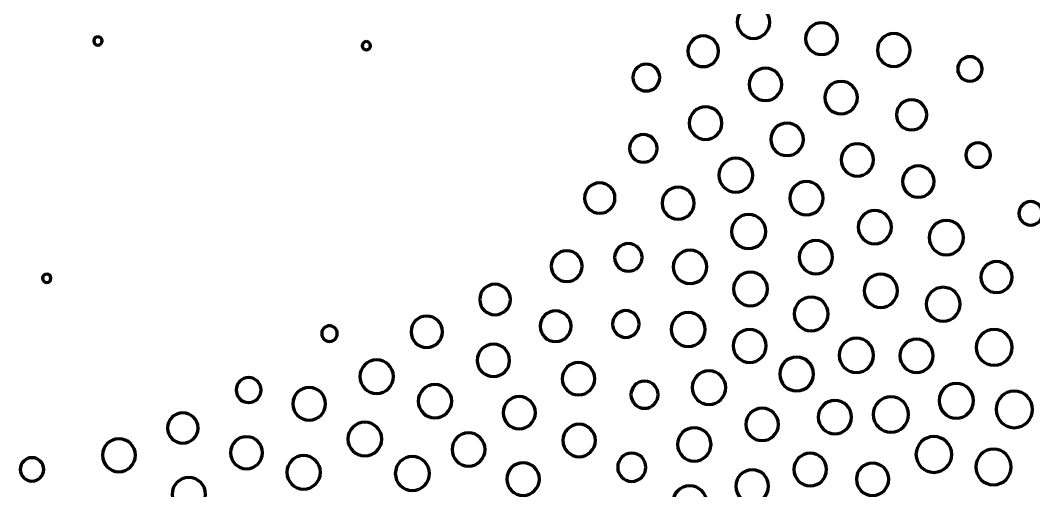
# Model space of a CAD drawing. Header units: inches. Extents: x 1318 to 1675, y 1362 to 1634.
# Drawn here: x 1393.2 to 1471, y 1412.4 to 1448.6 of the extents above; entities that cross this region are included whole.
import ezdxf

# ---------------------------------------------------------------- set-up
doc = ezdxf.new("R2010")
doc.units = ezdxf.units.IN
doc.header["$MEASUREMENT"] = 0
doc.layers.add('svg2985', color=7, linetype='Continuous')

# ---------------------------------------------------------------- blocks, each defined once
blk = doc.blocks.new('block 4')
at = {"layer": 'svg2985', "color": 7, "lineweight": 70}
for points in [[(1449.467, 1449.67), (1450.154, 1449.67), (1450.71, 1449.113), (1450.71, 1448.427), (1450.71, 1447.74), (1450.154, 1447.183), (1449.467, 1447.183), (1448.78, 1447.183), (1448.224, 1447.74), (1448.224, 1448.427), (1448.224, 1449.113), (1448.78, 1449.67), (1449.467, 1449.67)], [(1454.694, 1448.393), (1455.373, 1448.393), (1455.923, 1447.843), (1455.923, 1447.164), (1455.923, 1446.485), (1455.373, 1445.936), (1454.694, 1445.936), (1454.016, 1445.936), (1453.465, 1446.485), (1453.465, 1447.164), (1453.465, 1447.843), (1454.016, 1448.393), (1454.694, 1448.393)], [(1399.141, 1447.318), (1399.319, 1447.318), (1399.464, 1447.174), (1399.464, 1446.995), (1399.464, 1446.817), (1399.319, 1446.672), (1399.141, 1446.672), (1398.962, 1446.672), (1398.818, 1446.817), (1398.818, 1446.995), (1398.818, 1447.174), (1398.962, 1447.318), (1399.141, 1447.318)], [(1419.747, 1446.941), (1419.926, 1446.941), (1420.07, 1446.796), (1420.07, 1446.618), (1420.07, 1446.439), (1419.926, 1446.294), (1419.747, 1446.294), (1419.569, 1446.294), (1419.424, 1446.439), (1419.424, 1446.618), (1419.424, 1446.796), (1419.569, 1446.941), (1419.747, 1446.941)], [(1445.605, 1447.373), (1446.257, 1447.373), (1446.786, 1446.845), (1446.786, 1446.194), (1446.786, 1445.541), (1446.257, 1445.013), (1445.605, 1445.013), (1444.954, 1445.013), (1444.425, 1445.541), (1444.425, 1446.194), (1444.425, 1446.845), (1444.954, 1447.373), (1445.605, 1447.373)], [(1460.234, 1447.555), (1460.931, 1447.555), (1461.497, 1446.989), (1461.497, 1446.292), (1461.497, 1445.595), (1460.931, 1445.029), (1460.234, 1445.029), (1459.537, 1445.029), (1458.972, 1445.595), (1458.972, 1446.292), (1458.972, 1446.989), (1459.537, 1447.555), (1460.234, 1447.555)], [(1466.079, 1445.776), (1466.597, 1445.776), (1467.017, 1445.356), (1467.017, 1444.838), (1467.017, 1444.32), (1466.597, 1443.9), (1466.079, 1443.9), (1465.561, 1443.9), (1465.141, 1444.32), (1465.141, 1444.838), (1465.141, 1445.356), (1465.561, 1445.776), (1466.079, 1445.776)], [(1441.23, 1445.213), (1441.801, 1445.213), (1442.265, 1444.75), (1442.265, 1444.179), (1442.265, 1443.607), (1441.801, 1443.144), (1441.23, 1443.144), (1440.658, 1443.144), (1440.195, 1443.607), (1440.195, 1444.179), (1440.195, 1444.75), (1440.658, 1445.213), (1441.23, 1445.213)], [(1450.383, 1444.899), (1451.072, 1444.899), (1451.631, 1444.34), (1451.631, 1443.65), (1451.631, 1442.961), (1451.072, 1442.402), (1450.383, 1442.402), (1449.694, 1442.402), (1449.135, 1442.961), (1449.135, 1443.65), (1449.135, 1444.34), (1449.694, 1444.899), (1450.383, 1444.899)], [(1456.189, 1443.885), (1456.881, 1443.885), (1457.442, 1443.324), (1457.442, 1442.632), (1457.442, 1441.94), (1456.881, 1441.379), (1456.189, 1441.379), (1455.497, 1441.379), (1454.936, 1441.94), (1454.936, 1442.632), (1454.936, 1443.324), (1455.497, 1443.885), (1456.189, 1443.885)], [(1461.6, 1442.473), (1462.241, 1442.473), (1462.761, 1441.953), (1462.761, 1441.312), (1462.761, 1440.671), (1462.241, 1440.151), (1461.6, 1440.151), (1460.959, 1440.151), (1460.439, 1440.671), (1460.439, 1441.312), (1460.439, 1441.953), (1460.959, 1442.473), (1461.6, 1442.473)], [(1445.792, 1441.93), (1446.484, 1441.93), (1447.045, 1441.369), (1447.045, 1440.677), (1447.045, 1439.985), (1446.484, 1439.424), (1445.792, 1439.424), (1445.1, 1439.424), (1444.539, 1439.985), (1444.539, 1440.677), (1444.539, 1441.369), (1445.1, 1441.93), (1445.792, 1441.93)], [(1452.043, 1440.671), (1452.732, 1440.671), (1453.291, 1440.113), (1453.291, 1439.424), (1453.291, 1438.734), (1452.732, 1438.175), (1452.043, 1438.175), (1451.354, 1438.175), (1450.795, 1438.734), (1450.795, 1439.424), (1450.795, 1440.113), (1451.354, 1440.671), (1452.043, 1440.671)], [(1441.007, 1439.789), (1441.592, 1439.789), (1442.067, 1439.315), (1442.067, 1438.73), (1442.067, 1438.145), (1441.592, 1437.671), (1441.007, 1437.671), (1440.422, 1437.671), (1439.948, 1438.145), (1439.948, 1438.73), (1439.948, 1439.315), (1440.422, 1439.789), (1441.007, 1439.789)], [(1466.704, 1439.164), (1467.224, 1439.164), (1467.647, 1438.741), (1467.647, 1438.221), (1467.647, 1437.7), (1467.224, 1437.278), (1466.704, 1437.278), (1466.183, 1437.278), (1465.761, 1437.7), (1465.761, 1438.221), (1465.761, 1438.741), (1466.183, 1439.164), (1466.704, 1439.164)], [(1457.436, 1439.094), (1458.123, 1439.094), (1458.679, 1438.538), (1458.679, 1437.851), (1458.679, 1437.164), (1458.123, 1436.608), (1457.436, 1436.608), (1456.75, 1436.608), (1456.193, 1437.164), (1456.193, 1437.851), (1456.193, 1438.538), (1456.75, 1439.094), (1457.436, 1439.094)], [(1448.111, 1437.979), (1448.829, 1437.979), (1449.412, 1437.397), (1449.412, 1436.678), (1449.412, 1435.959), (1448.829, 1435.376), (1448.111, 1435.376), (1447.392, 1435.376), (1446.81, 1435.959), (1446.81, 1436.678), (1446.81, 1437.397), (1447.392, 1437.979), (1448.111, 1437.979)], [(1462.12, 1437.393), (1462.788, 1437.393), (1463.329, 1436.851), (1463.329, 1436.184), (1463.329, 1435.516), (1462.788, 1434.975), (1462.12, 1434.975), (1461.452, 1434.975), (1460.91, 1435.516), (1460.91, 1436.184), (1460.91, 1436.851), (1461.452, 1437.393), (1462.12, 1437.393)], [(1437.662, 1436.087), (1438.309, 1436.087), (1438.833, 1435.563), (1438.833, 1434.916), (1438.833, 1434.27), (1438.309, 1433.746), (1437.662, 1433.746), (1437.016, 1433.746), (1436.492, 1434.27), (1436.492, 1434.916), (1436.492, 1435.563), (1437.016, 1436.087), (1437.662, 1436.087)], [(1453.531, 1436.18), (1454.239, 1436.18), (1454.812, 1435.606), (1454.812, 1434.898), (1454.812, 1434.19), (1454.239, 1433.616), (1453.531, 1433.616), (1452.823, 1433.616), (1452.249, 1434.19), (1452.249, 1434.898), (1452.249, 1435.606), (1452.823, 1436.18), (1453.531, 1436.18)], [(1443.681, 1435.755), (1444.362, 1435.755), (1444.914, 1435.203), (1444.914, 1434.521), (1444.914, 1433.84), (1444.362, 1433.288), (1443.681, 1433.288), (1443, 1433.288), (1442.447, 1433.84), (1442.447, 1434.521), (1442.447, 1435.203), (1443, 1435.755), (1443.681, 1435.755)], [(1470.741, 1434.639), (1471.24, 1434.639), (1471.645, 1434.234), (1471.645, 1433.735), (1471.645, 1433.236), (1471.24, 1432.831), (1470.741, 1432.831), (1470.241, 1432.831), (1469.836, 1433.236), (1469.836, 1433.735), (1469.836, 1434.234), (1470.241, 1434.639), (1470.741, 1434.639)], [(1458.777, 1433.953), (1459.482, 1433.953), (1460.054, 1433.381), (1460.054, 1432.676), (1460.054, 1431.97), (1459.482, 1431.399), (1458.777, 1431.399), (1458.071, 1431.399), (1457.499, 1431.97), (1457.499, 1432.676), (1457.499, 1433.381), (1458.071, 1433.953), (1458.777, 1433.953)], [(1449.092, 1433.649), (1449.816, 1433.649), (1450.402, 1433.062), (1450.402, 1432.338), (1450.402, 1431.614), (1449.816, 1431.027), (1449.092, 1431.027), (1448.368, 1431.027), (1447.781, 1431.614), (1447.781, 1432.338), (1447.781, 1433.062), (1448.368, 1433.649), (1449.092, 1433.649)], [(1464.267, 1433.2), (1464.997, 1433.2), (1465.588, 1432.609), (1465.588, 1431.88), (1465.588, 1431.15), (1464.997, 1430.559), (1464.267, 1430.559), (1463.538, 1430.559), (1462.947, 1431.15), (1462.947, 1431.88), (1462.947, 1432.609), (1463.538, 1433.2), (1464.267, 1433.2)], [(1439.858, 1431.41), (1440.441, 1431.41), (1440.913, 1430.938), (1440.913, 1430.356), (1440.913, 1429.774), (1440.441, 1429.302), (1439.858, 1429.302), (1439.276, 1429.302), (1438.804, 1429.774), (1438.804, 1430.356), (1438.804, 1430.938), (1439.276, 1431.41), (1439.858, 1431.41)], [(1454.259, 1431.646), (1454.964, 1431.646), (1455.536, 1431.074), (1455.536, 1430.369), (1455.536, 1429.664), (1454.964, 1429.092), (1454.259, 1429.092), (1453.554, 1429.092), (1452.982, 1429.664), (1452.982, 1430.369), (1452.982, 1431.074), (1453.554, 1431.646), (1454.259, 1431.646)], [(1435.127, 1430.863), (1435.782, 1430.863), (1436.312, 1430.332), (1436.312, 1429.678), (1436.312, 1429.023), (1435.782, 1428.493), (1435.127, 1428.493), (1434.473, 1428.493), (1433.942, 1429.023), (1433.942, 1429.678), (1433.942, 1430.332), (1434.473, 1430.863), (1435.127, 1430.863)], [(1444.592, 1430.901), (1445.3, 1430.901), (1445.874, 1430.327), (1445.874, 1429.619), (1445.874, 1428.911), (1445.3, 1428.337), (1444.592, 1428.337), (1443.884, 1428.337), (1443.31, 1428.911), (1443.31, 1429.619), (1443.31, 1430.327), (1443.884, 1430.901), (1444.592, 1430.901)], [(1468.122, 1430.037), (1468.782, 1430.037), (1469.317, 1429.502), (1469.317, 1428.843), (1469.317, 1428.183), (1468.782, 1427.648), (1468.122, 1427.648), (1467.462, 1427.648), (1466.927, 1428.183), (1466.927, 1428.843), (1466.927, 1429.502), (1467.462, 1430.037), (1468.122, 1430.037)], [(1395.213, 1429.072), (1395.392, 1429.072), (1395.537, 1428.927), (1395.537, 1428.748), (1395.537, 1428.57), (1395.392, 1428.425), (1395.213, 1428.425), (1395.035, 1428.425), (1394.89, 1428.57), (1394.89, 1428.748), (1394.89, 1428.927), (1395.035, 1429.072), (1395.213, 1429.072)], [(1449.234, 1429.223), (1449.95, 1429.223), (1450.531, 1428.643), (1450.531, 1427.927), (1450.531, 1427.21), (1449.95, 1426.63), (1449.234, 1426.63), (1448.518, 1426.63), (1447.937, 1427.21), (1447.937, 1427.927), (1447.937, 1428.643), (1448.518, 1429.223), (1449.234, 1429.223)], [(1459.234, 1429.073), (1459.941, 1429.073), (1460.515, 1428.499), (1460.515, 1427.791), (1460.515, 1427.083), (1459.941, 1426.509), (1459.234, 1426.509), (1458.525, 1426.509), (1457.951, 1427.083), (1457.951, 1427.791), (1457.951, 1428.499), (1458.525, 1429.073), (1459.234, 1429.073)], [(1429.626, 1428.296), (1430.275, 1428.296), (1430.801, 1427.77), (1430.801, 1427.12), (1430.801, 1426.471), (1430.275, 1425.945), (1429.626, 1425.945), (1428.976, 1425.945), (1428.45, 1426.471), (1428.45, 1427.12), (1428.45, 1427.77), (1428.976, 1428.296), (1429.626, 1428.296)], [(1464.028, 1428.054), (1464.746, 1428.054), (1465.329, 1427.471), (1465.329, 1426.753), (1465.329, 1426.034), (1464.746, 1425.451), (1464.028, 1425.451), (1463.309, 1425.451), (1462.727, 1426.034), (1462.727, 1426.753), (1462.727, 1427.471), (1463.309, 1428.054), (1464.028, 1428.054)], [(1453.897, 1427.309), (1454.615, 1427.309), (1455.198, 1426.726), (1455.198, 1426.007), (1455.198, 1425.288), (1454.615, 1424.706), (1453.897, 1424.706), (1453.178, 1424.706), (1452.596, 1425.288), (1452.596, 1426.007), (1452.596, 1426.726), (1453.178, 1427.309), (1453.897, 1427.309)], [(1434.277, 1426.249), (1434.931, 1426.249), (1435.462, 1425.718), (1435.462, 1425.064), (1435.462, 1424.41), (1434.931, 1423.879), (1434.277, 1423.879), (1433.622, 1423.879), (1433.092, 1424.41), (1433.092, 1425.064), (1433.092, 1425.718), (1433.622, 1426.249), (1434.277, 1426.249)], [(1439.666, 1426.26), (1440.233, 1426.26), (1440.691, 1425.801), (1440.691, 1425.235), (1440.691, 1424.669), (1440.233, 1424.209), (1439.666, 1424.209), (1439.1, 1424.209), (1438.641, 1424.669), (1438.641, 1425.235), (1438.641, 1425.801), (1439.1, 1426.26), (1439.666, 1426.26)], [(1444.457, 1426.118), (1445.178, 1426.118), (1445.763, 1425.534), (1445.763, 1424.812), (1445.763, 1424.091), (1445.178, 1423.506), (1444.457, 1423.506), (1443.735, 1423.506), (1443.151, 1424.091), (1443.151, 1424.812), (1443.151, 1425.534), (1443.735, 1426.118), (1444.457, 1426.118)], [(1424.388, 1425.849), (1425.056, 1425.849), (1425.597, 1425.307), (1425.597, 1424.639), (1425.597, 1423.971), (1425.056, 1423.43), (1424.388, 1423.43), (1423.72, 1423.43), (1423.179, 1423.971), (1423.179, 1424.639), (1423.179, 1425.307), (1423.72, 1425.849), (1424.388, 1425.849)], [(1416.919, 1425.099), (1417.25, 1425.099), (1417.518, 1424.83), (1417.518, 1424.499), (1417.518, 1424.168), (1417.25, 1423.9), (1416.919, 1423.9), (1416.587, 1423.9), (1416.319, 1424.168), (1416.319, 1424.499), (1416.319, 1424.83), (1416.587, 1425.099), (1416.919, 1425.099)], [(1449.171, 1424.815), (1449.872, 1424.815), (1450.439, 1424.248), (1450.439, 1423.548), (1450.439, 1422.848), (1449.872, 1422.28), (1449.171, 1422.28), (1448.472, 1422.28), (1447.904, 1422.848), (1447.904, 1423.548), (1447.904, 1424.248), (1448.472, 1424.815), (1449.171, 1424.815)], [(1467.937, 1424.818), (1468.698, 1424.818), (1469.315, 1424.201), (1469.315, 1423.439), (1469.315, 1422.678), (1468.698, 1422.06), (1467.937, 1422.06), (1467.175, 1422.06), (1466.558, 1422.678), (1466.558, 1423.439), (1466.558, 1424.201), (1467.175, 1424.818), (1467.937, 1424.818)], [(1429.502, 1423.681), (1430.189, 1423.681), (1430.745, 1423.125), (1430.745, 1422.438), (1430.745, 1421.752), (1430.189, 1421.195), (1429.502, 1421.195), (1428.815, 1421.195), (1428.259, 1421.752), (1428.259, 1422.438), (1428.259, 1423.125), (1428.815, 1423.681), (1429.502, 1423.681)], [(1457.367, 1424.152), (1458.096, 1424.152), (1458.688, 1423.561), (1458.688, 1422.831), (1458.688, 1422.102), (1458.096, 1421.511), (1457.367, 1421.511), (1456.638, 1421.511), (1456.046, 1422.102), (1456.046, 1422.831), (1456.046, 1423.561), (1456.638, 1424.152), (1457.367, 1424.152)], [(1461.983, 1424.073), (1462.691, 1424.073), (1463.265, 1423.499), (1463.265, 1422.791), (1463.265, 1422.083), (1462.691, 1421.509), (1461.983, 1421.509), (1461.275, 1421.509), (1460.701, 1422.083), (1460.701, 1422.791), (1460.701, 1423.499), (1461.275, 1424.073), (1461.983, 1424.073)], [(1420.54, 1422.484), (1421.254, 1422.484), (1421.832, 1421.905), (1421.832, 1421.192), (1421.832, 1420.479), (1421.254, 1419.9), (1420.54, 1419.9), (1419.827, 1419.9), (1419.249, 1420.479), (1419.249, 1421.192), (1419.249, 1421.905), (1419.827, 1422.484), (1420.54, 1422.484)], [(1436.033, 1422.275), (1436.722, 1422.275), (1437.281, 1421.716), (1437.281, 1421.027), (1437.281, 1420.338), (1436.722, 1419.779), (1436.033, 1419.779), (1435.344, 1419.779), (1434.785, 1420.338), (1434.785, 1421.027), (1434.785, 1421.716), (1435.344, 1422.275), (1436.033, 1422.275)], [(1452.777, 1422.691), (1453.496, 1422.691), (1454.078, 1422.108), (1454.078, 1421.389), (1454.078, 1420.671), (1453.496, 1420.088), (1452.777, 1420.088), (1452.058, 1420.088), (1451.476, 1420.671), (1451.476, 1421.389), (1451.476, 1422.108), (1452.058, 1422.691), (1452.777, 1422.691)], [(1446.05, 1421.632), (1446.76, 1421.632), (1447.336, 1421.056), (1447.336, 1420.346), (1447.336, 1419.635), (1446.76, 1419.059), (1446.05, 1419.059), (1445.339, 1419.059), (1444.763, 1419.635), (1444.763, 1420.346), (1444.763, 1421.056), (1445.339, 1421.632), (1446.05, 1421.632)], [(1410.711, 1421.119), (1411.24, 1421.119), (1411.669, 1420.691), (1411.669, 1420.162), (1411.669, 1419.633), (1411.24, 1419.204), (1410.711, 1419.204), (1410.183, 1419.204), (1409.754, 1419.633), (1409.754, 1420.162), (1409.754, 1420.691), (1410.183, 1421.119), (1410.711, 1421.119)], [(1425.017, 1420.586), (1425.725, 1420.586), (1426.298, 1420.012), (1426.298, 1419.304), (1426.298, 1418.596), (1425.725, 1418.022), (1425.017, 1418.022), (1424.309, 1418.022), (1423.735, 1418.596), (1423.735, 1419.304), (1423.735, 1420.012), (1424.309, 1420.586), (1425.017, 1420.586)], [(1441.106, 1420.846), (1441.683, 1420.846), (1442.151, 1420.378), (1442.151, 1419.802), (1442.151, 1419.225), (1441.683, 1418.757), (1441.106, 1418.757), (1440.529, 1418.757), (1440.062, 1419.225), (1440.062, 1419.802), (1440.062, 1420.378), (1440.529, 1420.846), (1441.106, 1420.846)], [(1465.034, 1420.668), (1465.769, 1420.668), (1466.364, 1420.072), (1466.364, 1419.337), (1466.364, 1418.603), (1465.769, 1418.007), (1465.034, 1418.007), (1464.299, 1418.007), (1463.704, 1418.603), (1463.704, 1419.337), (1463.704, 1420.072), (1464.299, 1420.668), (1465.034, 1420.668)], [(1415.361, 1420.354), (1416.053, 1420.354), (1416.614, 1419.793), (1416.614, 1419.101), (1416.614, 1418.409), (1416.053, 1417.848), (1415.361, 1417.848), (1414.669, 1417.848), (1414.108, 1418.409), (1414.108, 1419.101), (1414.108, 1419.793), (1414.669, 1420.354), (1415.361, 1420.354)], [(1469.484, 1420.072), (1470.259, 1420.072), (1470.887, 1419.444), (1470.887, 1418.669), (1470.887, 1417.895), (1470.259, 1417.266), (1469.484, 1417.266), (1468.709, 1417.266), (1468.081, 1417.895), (1468.081, 1418.669), (1468.081, 1419.444), (1468.709, 1420.072), (1469.484, 1420.072)], [(1431.483, 1419.656), (1432.167, 1419.656), (1432.722, 1419.101), (1432.722, 1418.417), (1432.722, 1417.733), (1432.167, 1417.179), (1431.483, 1417.179), (1430.799, 1417.179), (1430.245, 1417.733), (1430.245, 1418.417), (1430.245, 1419.101), (1430.799, 1419.656), (1431.483, 1419.656)], [(1455.715, 1419.358), (1456.42, 1419.358), (1456.992, 1418.786), (1456.992, 1418.081), (1456.992, 1417.376), (1456.42, 1416.804), (1455.715, 1416.804), (1455.009, 1416.804), (1454.438, 1417.376), (1454.438, 1418.081), (1454.438, 1418.786), (1455.009, 1419.358), (1455.715, 1419.358)], [(1460.014, 1419.642), (1460.765, 1419.642), (1461.374, 1419.033), (1461.374, 1418.282), (1461.374, 1417.532), (1460.765, 1416.923), (1460.014, 1416.923), (1459.263, 1416.923), (1458.655, 1417.532), (1458.655, 1418.282), (1458.655, 1419.033), (1459.263, 1419.642), (1460.014, 1419.642)], [(1405.661, 1418.406), (1406.305, 1418.406), (1406.826, 1417.884), (1406.826, 1417.241), (1406.826, 1416.597), (1406.305, 1416.075), (1405.661, 1416.075), (1405.017, 1416.075), (1404.495, 1416.597), (1404.495, 1417.241), (1404.495, 1417.884), (1405.017, 1418.406), (1405.661, 1418.406)], [(1450.128, 1418.766), (1450.817, 1418.766), (1451.376, 1418.207), (1451.376, 1417.518), (1451.376, 1416.829), (1450.817, 1416.27), (1450.128, 1416.27), (1449.438, 1416.27), (1448.88, 1416.829), (1448.88, 1417.518), (1448.88, 1418.207), (1449.438, 1418.766), (1450.128, 1418.766)], [(1419.631, 1417.69), (1420.347, 1417.69), (1420.927, 1417.11), (1420.927, 1416.394), (1420.927, 1415.678), (1420.347, 1415.097), (1419.631, 1415.097), (1418.915, 1415.097), (1418.334, 1415.678), (1418.334, 1416.394), (1418.334, 1417.11), (1418.915, 1417.69), (1419.631, 1417.69)], [(1436.08, 1417.53), (1436.769, 1417.53), (1437.328, 1416.972), (1437.328, 1416.282), (1437.328, 1415.593), (1436.769, 1415.034), (1436.08, 1415.034), (1435.391, 1415.034), (1434.832, 1415.593), (1434.832, 1416.282), (1434.832, 1416.972), (1435.391, 1417.53), (1436.08, 1417.53)], [(1427.595, 1416.863), (1428.298, 1416.863), (1428.867, 1416.294), (1428.867, 1415.591), (1428.867, 1414.888), (1428.298, 1414.318), (1427.595, 1414.318), (1426.892, 1414.318), (1426.323, 1414.888), (1426.323, 1415.591), (1426.323, 1416.294), (1426.892, 1416.863), (1427.595, 1416.863)], [(1444.921, 1417.263), (1445.629, 1417.263), (1446.203, 1416.689), (1446.203, 1415.981), (1446.203, 1415.273), (1445.629, 1414.699), (1444.921, 1414.699), (1444.213, 1414.699), (1443.639, 1415.273), (1443.639, 1415.981), (1443.639, 1416.689), (1444.213, 1417.263), (1444.921, 1417.263)], [(1400.755, 1416.412), (1401.452, 1416.412), (1402.018, 1415.846), (1402.018, 1415.149), (1402.018, 1414.452), (1401.452, 1413.886), (1400.755, 1413.886), (1400.058, 1413.886), (1399.493, 1414.452), (1399.493, 1415.149), (1399.493, 1415.846), (1400.058, 1416.412), (1400.755, 1416.412)], [(1410.547, 1416.571), (1411.226, 1416.571), (1411.776, 1416.021), (1411.776, 1415.342), (1411.776, 1414.664), (1411.226, 1414.114), (1410.547, 1414.114), (1409.869, 1414.114), (1409.319, 1414.664), (1409.319, 1415.342), (1409.319, 1416.021), (1409.869, 1416.571), (1410.547, 1416.571)], [(1463.313, 1416.581), (1464.071, 1416.581), (1464.686, 1415.966), (1464.686, 1415.207), (1464.686, 1414.448), (1464.071, 1413.833), (1463.313, 1413.833), (1462.554, 1413.833), (1461.938, 1414.448), (1461.938, 1415.207), (1461.938, 1415.966), (1462.554, 1416.581), (1463.313, 1416.581)], [(1414.932, 1415.125), (1415.643, 1415.125), (1416.219, 1414.549), (1416.219, 1413.838), (1416.219, 1413.127), (1415.643, 1412.551), (1414.932, 1412.551), (1414.221, 1412.551), (1413.645, 1413.127), (1413.645, 1413.838), (1413.645, 1414.549), (1414.221, 1415.125), (1414.932, 1415.125)], [(1423.278, 1415.05), (1424, 1415.05), (1424.584, 1414.465), (1424.584, 1413.743), (1424.584, 1413.022), (1424, 1412.437), (1423.278, 1412.437), (1422.557, 1412.437), (1421.972, 1413.022), (1421.972, 1413.743), (1421.972, 1414.465), (1422.557, 1415.05), (1423.278, 1415.05)], [(1440.125, 1415.309), (1440.724, 1415.309), (1441.209, 1414.824), (1441.209, 1414.226), (1441.209, 1413.627), (1440.724, 1413.142), (1440.125, 1413.142), (1439.527, 1413.142), (1439.042, 1413.627), (1439.042, 1414.226), (1439.042, 1414.824), (1439.527, 1415.309), (1440.125, 1415.309)], [(1453.818, 1415.304), (1454.51, 1415.304), (1455.071, 1414.744), (1455.071, 1414.051), (1455.071, 1413.359), (1454.51, 1412.799), (1453.818, 1412.799), (1453.126, 1412.799), (1452.565, 1413.359), (1452.565, 1414.051), (1452.565, 1414.744), (1453.126, 1415.304), (1453.818, 1415.304)], [(1467.89, 1415.612), (1468.644, 1415.612), (1469.254, 1415.001), (1469.254, 1414.248), (1469.254, 1413.494), (1468.644, 1412.884), (1467.89, 1412.884), (1467.137, 1412.884), (1466.526, 1413.494), (1466.526, 1414.248), (1466.526, 1415.001), (1467.137, 1415.612), (1467.89, 1415.612)], [(1394.083, 1414.959), (1394.579, 1414.959), (1394.982, 1414.557), (1394.982, 1414.06), (1394.982, 1413.563), (1394.579, 1413.16), (1394.083, 1413.16), (1393.586, 1413.16), (1393.184, 1413.563), (1393.184, 1414.06), (1393.184, 1414.557), (1393.586, 1414.959), (1394.083, 1414.959)], [(1431.781, 1414.572), (1432.473, 1414.572), (1433.034, 1414.011), (1433.034, 1413.319), (1433.034, 1412.628), (1432.473, 1412.066), (1431.781, 1412.066), (1431.089, 1412.066), (1430.528, 1412.628), (1430.528, 1413.319), (1430.528, 1414.011), (1431.089, 1414.572), (1431.781, 1414.572)], [(1458.605, 1414.544), (1459.291, 1414.544), (1459.848, 1413.988), (1459.848, 1413.301), (1459.848, 1412.615), (1459.291, 1412.058), (1458.605, 1412.058), (1457.918, 1412.058), (1457.362, 1412.615), (1457.362, 1413.301), (1457.362, 1413.988), (1457.918, 1414.544), (1458.605, 1414.544)], [(1449.368, 1414.026), (1450.062, 1414.026), (1450.625, 1413.462), (1450.625, 1412.768), (1450.625, 1412.073), (1450.062, 1411.51), (1449.368, 1411.51), (1448.673, 1411.51), (1448.11, 1412.073), (1448.11, 1412.768), (1448.11, 1413.462), (1448.673, 1414.026), (1449.368, 1414.026)], [(1406.123, 1413.429), (1406.836, 1413.429), (1407.414, 1412.85), (1407.414, 1412.137), (1407.414, 1411.424), (1406.836, 1410.845), (1406.123, 1410.845), (1405.409, 1410.845), (1404.831, 1411.424), (1404.831, 1412.137), (1404.831, 1412.85), (1405.409, 1413.429), (1406.123, 1413.429)], [(1444.569, 1412.8), (1445.291, 1412.8), (1445.876, 1412.215), (1445.876, 1411.494), (1445.876, 1410.772), (1445.291, 1410.188), (1444.569, 1410.188), (1443.848, 1410.188), (1443.263, 1410.772), (1443.263, 1411.494), (1443.263, 1412.215), (1443.848, 1412.8), (1444.569, 1412.8)]]:
    blk.add_open_spline(points, degree=3, knots=[0, 0, 0, 0, 1, 1, 1, 2, 2, 2, 3, 3, 3, 4, 4, 4, 4], dxfattribs=at)
blk = doc.blocks.new('block 3')
at = {"layer": 'svg2985'}
blk.add_blockref('block 4', (0, 0), dxfattribs=at)

msp = doc.modelspace()

# ---------------------------------------------------------------- block references
at = {"layer": 'svg2985'}
msp.add_blockref('block 3', (0, 0), dxfattribs=at)

doc.saveas('drawing.dxf')
